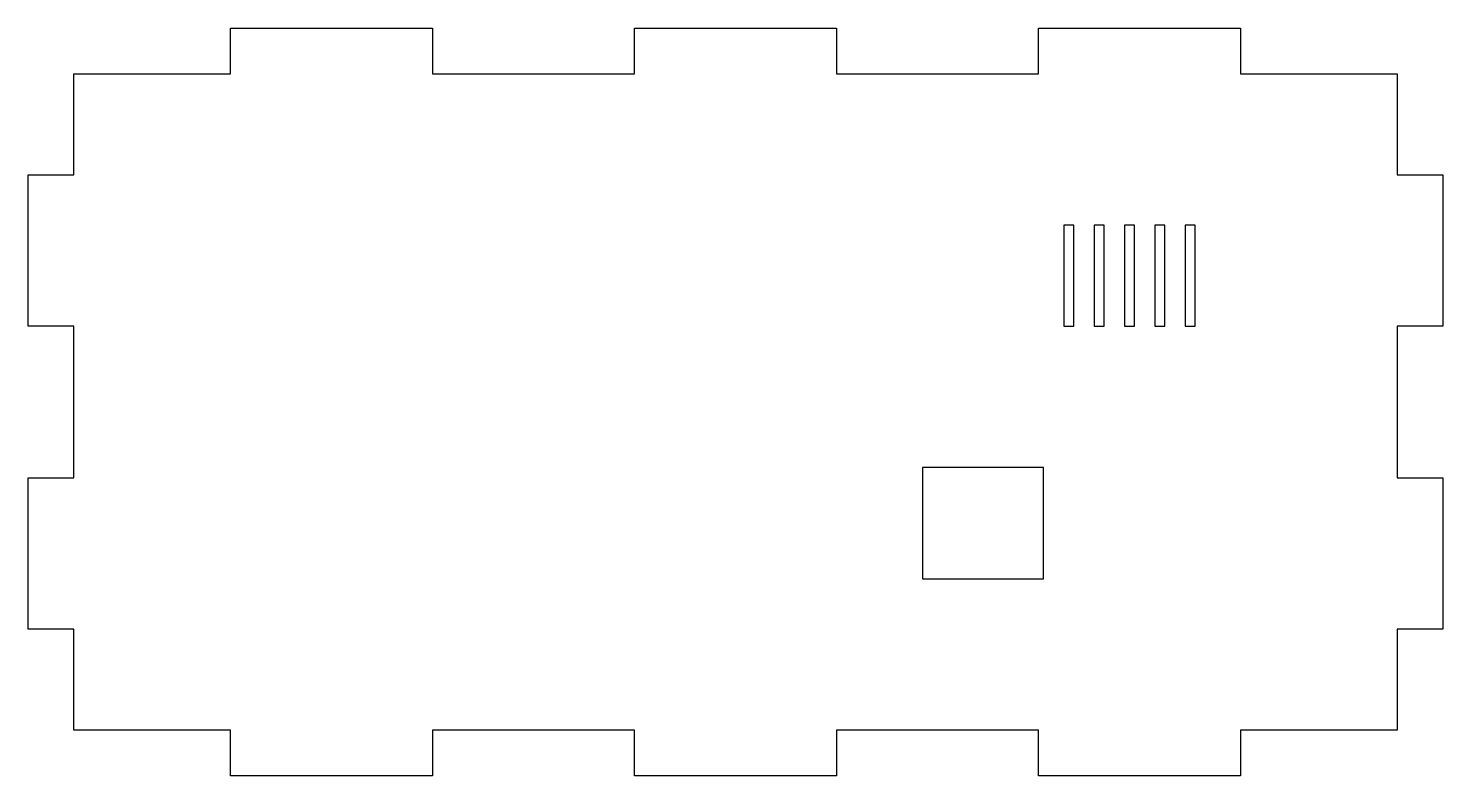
# Model space of a CAD drawing. Header units: millimetres. Extents: x 0 to 140, y -70 to 4.
import ezdxf

# ---------------------------------------------------------------- set-up
doc = ezdxf.new("R2010")
doc.units = ezdxf.units.MM
doc.layers.get('0').update_dxf_attribs({"linetype": 'CONTINUOUS'})

msp = doc.modelspace()

# ---------------------------------------------------------------- linework, layer by layer
for points in [[(0, -40), (4.5, -40), (4.5, -25), (0, -25), (0, -10), (4.5, -10), (4.5, 0), (20, 0), (20, 4.5), (40, 4.5), (40, 0), (60, 0), (60, 4.5), (80, 4.5), (80, 0), (100, 0), (100, 4.5), (120, 4.5), (120, 0), (135.5, 0), (135.5, -10), (140, -10), (140, -25), (135.5, -25), (135.5, -40), (140, -40), (140, -55), (135.5, -55), (135.5, -65), (120, -65), (120, -69.5), (100, -69.5), (100, -65), (80, -65), (80, -69.5), (60, -69.5), (60, -65), (40, -65), (40, -69.5), (20, -69.5), (20, -65), (4.5, -65), (4.5, -55), (0, -55)], [(103.5, -25), (103.5, -15), (102.5, -15), (102.5, -25)], [(106.5, -25), (106.5, -15), (105.5, -15), (105.5, -25)], [(109.5, -25), (109.5, -15), (108.5, -15), (108.5, -25)], [(112.5, -25), (112.5, -15), (111.5, -15), (111.5, -25)], [(115.5, -25), (115.5, -15), (114.5, -15), (114.5, -25)], [(100.5, -50), (100.5, -39), (88.5, -39), (88.5, -50)]]:
    msp.add_lwpolyline(points, close=True)

doc.saveas('drawing.dxf')
